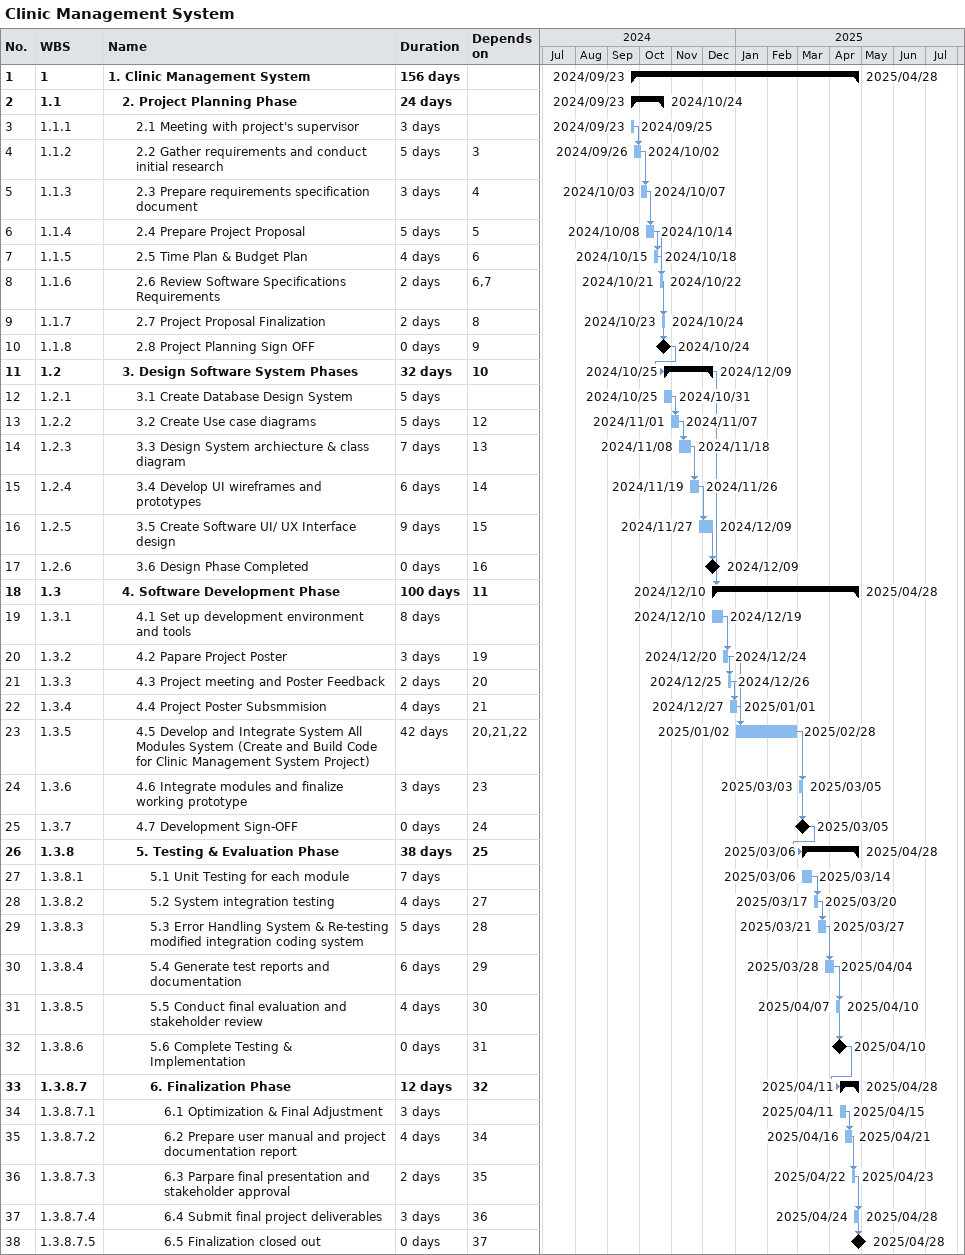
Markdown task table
Clinic Management System

| ID | WBS | Task | Duration | Start | Finish | Predecessors |
|---|---|---|---|---|---|---|
| 1 | 1 | **1. Clinic Management System** | 156d | 2024-09-23 | 2025-04-28 |  |
| 2 | 1.1 | **2. Project Planning Phase** | 24d | 2024-09-23 | 2024-10-24 |  |
| 3 | 1.1.1 | 2.1 Meeting with project's supervisor | 3d | 2024-09-23 | 2024-09-25 |  |
| 4 | 1.1.2 | 2.2 Gather requirements and conduct initial research | 5d | 2024-09-26 | 2024-10-02 | 3 |
| 5 | 1.1.3 | 2.3 Prepare requirements specification document | 3d | 2024-10-03 | 2024-10-07 | 4 |
| 6 | 1.1.4 | 2.4 Prepare Project Proposal | 5d | 2024-10-08 | 2024-10-14 | 5 |
| 7 | 1.1.5 | 2.5 Time Plan & Budget Plan | 4d | 2024-10-15 | 2024-10-18 | 6 |
| 8 | 1.1.6 | 2.6 Review Software Specifications Requirements | 2d | 2024-10-21 | 2024-10-22 | 6, 7 |
| 9 | 1.1.7 | 2.7 Project Proposal Finalization | 2d | 2024-10-23 | 2024-10-24 | 8 |
| 10 | 1.1.8 | 2.8 Project Planning Sign OFF | 0d | 2024-10-24 | 2024-10-24 | 9 |
| 11 | 1.2 | **3. Design Software System Phases** | 32d | 2024-10-25 | 2024-12-09 | 10 |
| 12 | 1.2.1 | 3.1 Create Database Design System | 5d | 2024-10-25 | 2024-10-31 |  |
| 13 | 1.2.2 | 3.2 Create Use case diagrams | 5d | 2024-11-01 | 2024-11-07 | 12 |
| 14 | 1.2.3 | 3.3 Design System archiecture & class diagram | 7d | 2024-11-08 | 2024-11-18 | 13 |
| 15 | 1.2.4 | 3.4 Develop UI wireframes and prototypes | 6d | 2024-11-19 | 2024-11-26 | 14 |
| 16 | 1.2.5 | 3.5 Create Software UI/ UX Interface design | 9d | 2024-11-27 | 2024-12-09 | 15 |
| 17 | 1.2.6 | 3.6 Design Phase Completed | 0d | 2024-12-09 | 2024-12-09 | 16 |
| 18 | 1.3 | **4. Software Development Phase** | 100d | 2024-12-10 | 2025-04-28 | 11 |
| 19 | 1.3.1 | 4.1 Set up development environment and tools | 8d | 2024-12-10 | 2024-12-19 |  |
| 20 | 1.3.2 | 4.2 Papare Project Poster | 3d | 2024-12-20 | 2024-12-24 | 19 |
| 21 | 1.3.3 | 4.3 Project meeting and Poster Feedback | 2d | 2024-12-25 | 2024-12-26 | 20 |
| 22 | 1.3.4 | 4.4 Project Poster Subsmmision | 4d | 2024-12-27 | 2025-01-01 | 21 |
| 23 | 1.3.5 | 4.5 Develop and Integrate System All Modules System (Create and Build Code for Clinic Management System Project) | 42d | 2025-01-02 | 2025-02-28 | 20, 21, 22 |
| 24 | 1.3.6 | 4.6 Integrate modules and finalize working prototype | 3d | 2025-03-03 | 2025-03-05 | 23 |
| 25 | 1.3.7 | 4.7 Development Sign-OFF | 0d | 2025-03-05 | 2025-03-05 | 24 |
| 26 | 1.3.8 | **5. Testing & Evaluation Phase** | 38d | 2025-03-06 | 2025-04-28 | 25 |
| 27 | 1.3.8.1 | 5.1 Unit Testing for each module | 7d | 2025-03-06 | 2025-03-14 |  |
| 28 | 1.3.8.2 | 5.2 System integration testing | 4d | 2025-03-17 | 2025-03-20 | 27 |
| 29 | 1.3.8.3 | 5.3 Error Handling System & Re-testing modified integration coding system | 5d | 2025-03-21 | 2025-03-27 | 28 |
| 30 | 1.3.8.4 | 5.4 Generate test reports and documentation | 6d | 2025-03-28 | 2025-04-04 | 29 |
| 31 | 1.3.8.5 | 5.5 Conduct final evaluation and stakeholder review | 4d | 2025-04-07 | 2025-04-10 | 30 |
| 32 | 1.3.8.6 | 5.6 Complete Testing & Implementation | 0d | 2025-04-10 | 2025-04-10 | 31 |
| 33 | 1.3.8.7 | **6. Finalization Phase** | 12d | 2025-04-11 | 2025-04-28 | 32 |
| 34 | 1.3.8.7.1 | 6.1 Optimization & Final Adjustment | 3d | 2025-04-11 | 2025-04-15 |  |
| 35 | 1.3.8.7.2 | 6.2 Prepare user manual and project documentation report | 4d | 2025-04-16 | 2025-04-21 | 34 |
| 36 | 1.3.8.7.3 | 6.3 Parpare final presentation and stakeholder approval | 2d | 2025-04-22 | 2025-04-23 | 35 |
| 37 | 1.3.8.7.4 | 6.4 Submit final project deliverables | 3d | 2025-04-24 | 2025-04-28 | 36 |
| 38 | 1.3.8.7.5 | 6.5 Finalization closed out | 0d | 2025-04-28 | 2025-04-28 | 37 |
